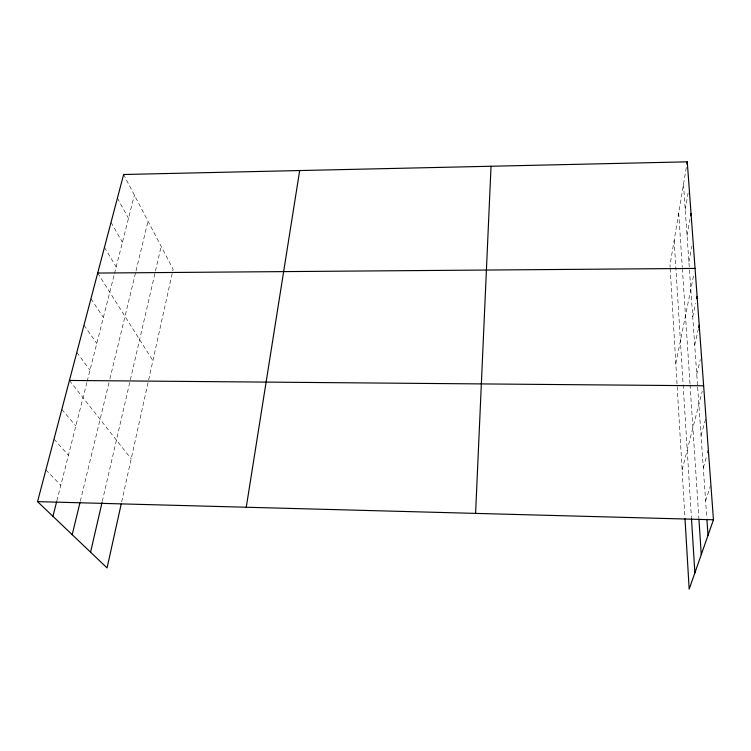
<?xml version="1.0" encoding="UTF-8"?>
<svg xmlns="http://www.w3.org/2000/svg" width="751" height="751" viewBox="0 0 751 751"><rect width="100%" height="100%" fill="white"/><g stroke="black" fill="none" stroke-linecap="round" stroke-linejoin="round"><path stroke-width="0.56" stroke-dasharray="3.75 2.82" d="M686.311 167.501L670.005 265.187L670.136 267.431M685.231 209.548L688.141 192.838M687.034 235.363L689.981 219.236M688.892 261.958L691.934 246.159M675.816 363.465L693.717 275.044M692.732 316.838L695.642 303.197M121.681 501.818L173.115 269.28L123.624 174.504M694.713 345.131L698.712 327.436M102.286 501.386L155.222 272.078M155.476 270.989L161.155 246.384M696.759 374.327L700.298 359.551M80.31 501.208L109.608 380.072M109.881 378.936L135.762 271.918M136.025 270.82L148.022 221.226M56.869 500.804L86.928 382.278M87.21 381.179L114.236 274.613M114.509 273.514L134.391 195.119M682.115 469.882L702.241 391.271M701.04 435.571L705.668 418.711M703.293 467.713L706.785 455.866M705.611 500.936L710.521 485.625M45.905 469.901L60.803 485.296M53.988 439.157L68.435 455.209M61.835 409.351L75.842 426.014M69.439 380.447L131.19 458.833M76.818 352.397L89.998 370.177M83.981 325.174L96.776 343.451M90.937 298.738L103.366 317.476M97.696 273.054L152.904 360.658M104.455 247.351L116.189 266.915M111.026 222.371L122.422 242.32M117.419 198.104L128.487 218.4M683.476 184.493L689.371 268.82M689.456 269.956L697.566 385.92M697.651 387.075L706.813 518.124M678.707 213.04L682.302 267.403M682.377 268.539L689.981 383.714M690.056 384.85L698.834 517.927M674.145 240.404L691.427 517.627M670.202 268.558L684.94 517.608"/><path stroke-width="1.13" d="M475.59 513.393L491.032 166.243M246.262 507.244L299.677 170.552M686.883 164.103L687.259 161.84L123.624 174.504L37.55 501.64L107.064 567.916L121.193 504.062M690.62 215.781L691.033 213.481M696.618 298.645L697.106 296.373M698.712 327.436L699.209 325.221M90.561 552.182L102.023 502.522M72.209 534.684L80.038 502.335M52.936 516.312L56.597 501.912M707.742 452.637L708.381 450.487M687.259 161.84L713.45 519.776L689.174 589.159L685.006 518.744M97.696 273.054L695.06 268.426M69.439 380.447L703.64 385.779M37.55 501.64L713.45 519.776M706.898 519.27L708.015 535.303M698.918 519.072L701.256 554.613M691.502 518.781L694.872 572.863"/></g></svg>
